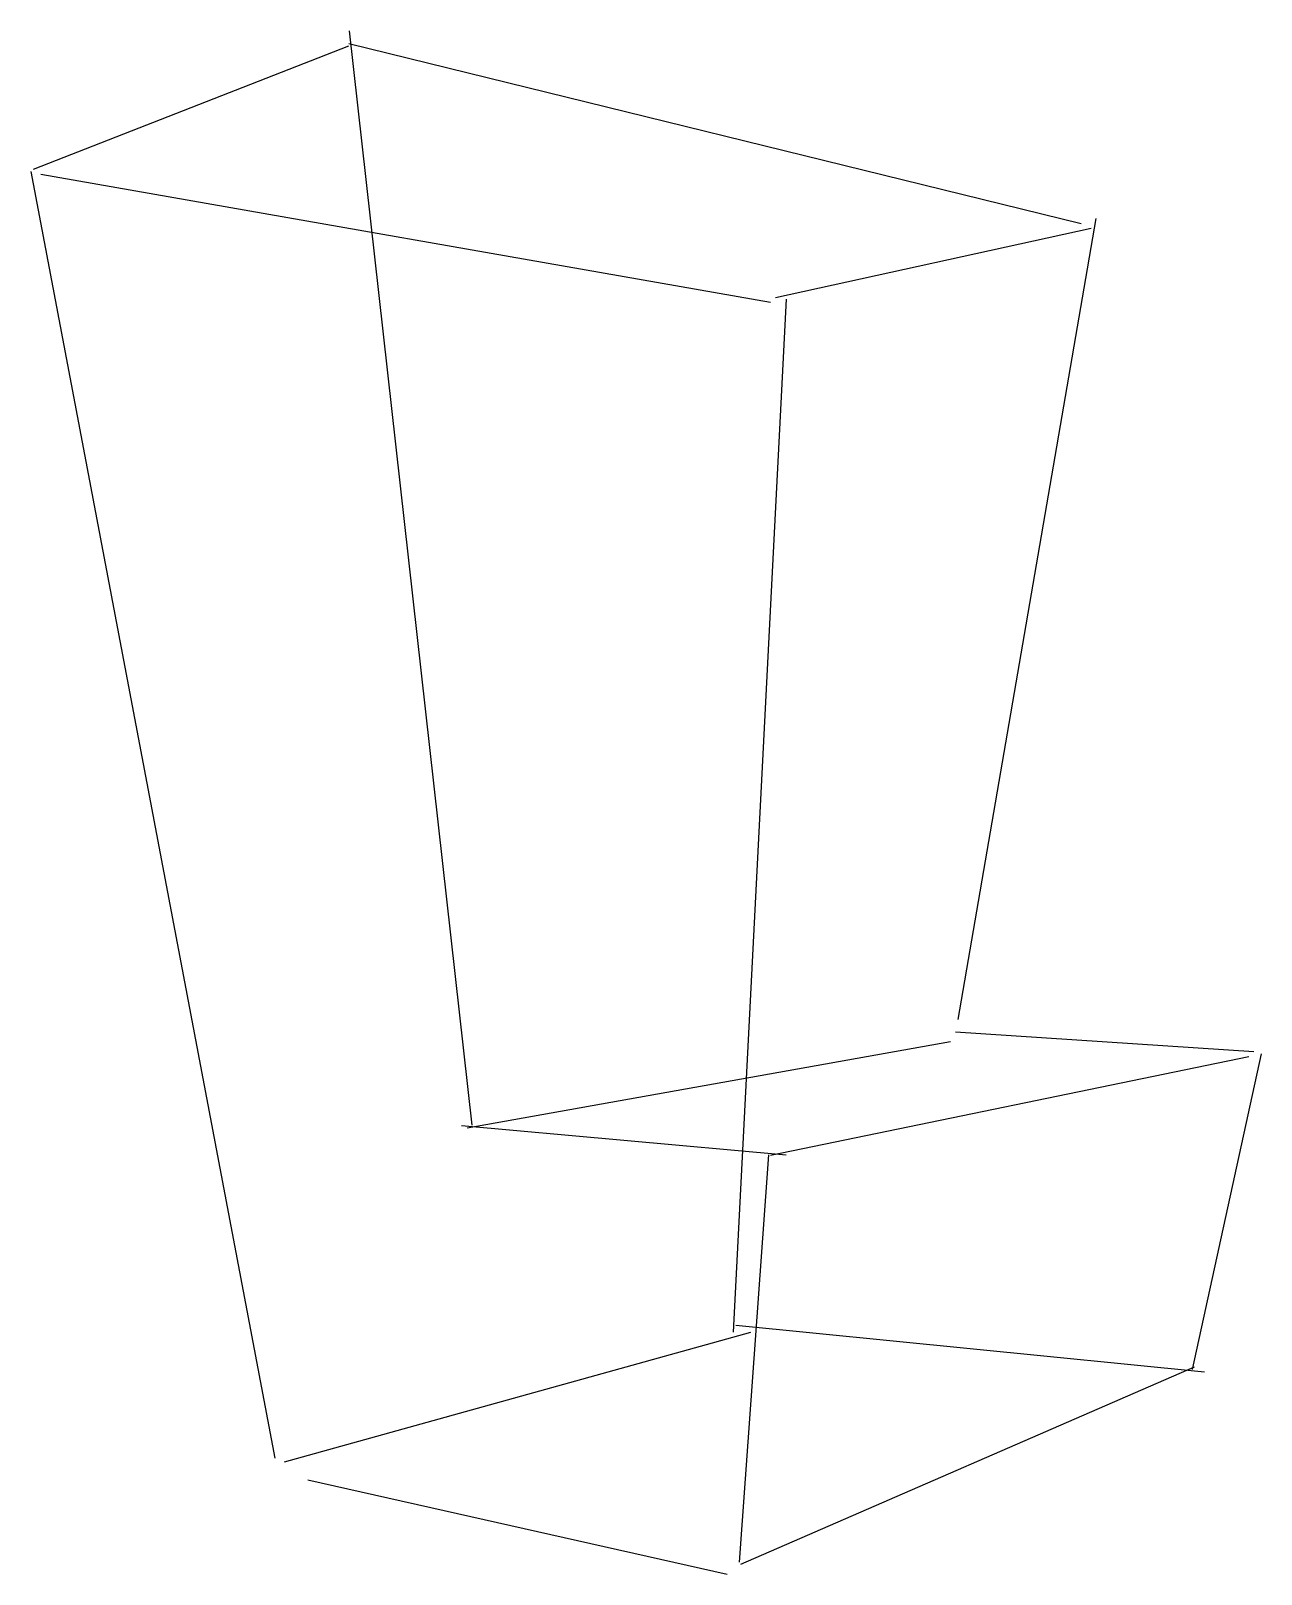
# Model space of a CAD drawing. Header units: metres. Extents: x -174 to 97, y -64 to 276.
import ezdxf

# ---------------------------------------------------------------- set-up
doc = ezdxf.new("R2010")
doc.units = ezdxf.units.M

msp = doc.modelspace()

# ---------------------------------------------------------------- linework, layer by layer
at = {"color": 0}
for p, q in [((-104, 275.5), (-77, 34.5)), ((-173.556595, 245.041672), (-104.085976, 272.178619)), ((-104.085976, 272.721375), (57.10759, 233.10141)), ((-174.099335, 244.498932), (-120.368149, -38.810974)), ((-171.928391, 243.956192), (-11.277558, 215.733749)), ((-10.192079, 216.819229), (59.278549, 232.01593)), ((60.364025, 234.186874), (29.970627, 57.796616)), ((-7.8, 216.449997), (-19.5, -11.05)), ((29.427889, 55.08292), (95.099342, 50.741009)), ((-78.034485, 33.916088), (28.342409, 52.911964)), ((-11.277558, 27.945957), (94.013863, 49.655529)), ((96.727554, 50.198269), (81.530861, -19.27236)), ((-79.300003, 34.450001), (-7.8, 27.950001)), ((-11.7, 27.950001), (-18.200001, -61.75)), ((-18.875908, -9.503053), (84.244553, -19.8151)), ((-118.300003, -39.650002), (-15.6, -11.05)), ((-17.790428, -62.148762), (82.073601, -18.72962)), ((-113.099998, -43.549999), (-20.799999, -64.349998))]:
    msp.add_line(p, q, dxfattribs=at)

doc.saveas('drawing.dxf')
